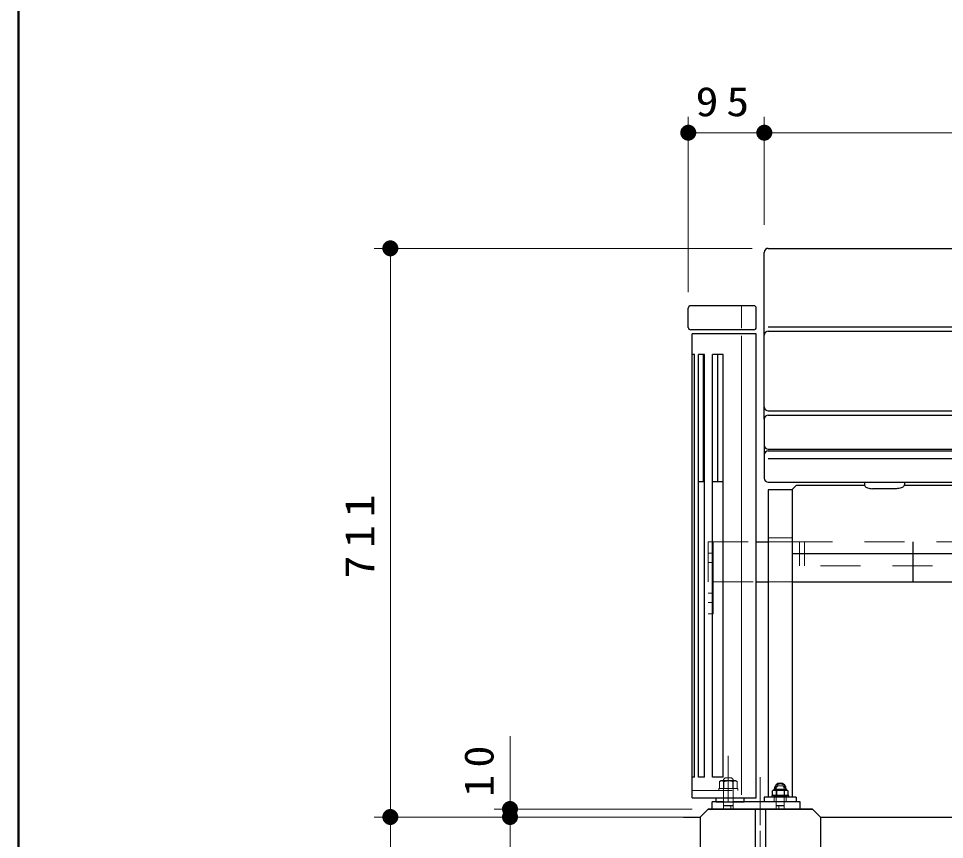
# Model space of a CAD drawing. Units: millimetres on the paper, scale 1:20. Extents: x -365 to 0, y -5 to 257.
# Drawn here: x -365 to -307.2, y 106.8 to 158.1 of the extents above; entities that cross this region are included whole.
import ezdxf

# ---------------------------------------------------------------- set-up
doc = ezdxf.new("R2010")
doc.units = ezdxf.units.MM
doc.linetypes.add('USER1', pattern=[4.5, 2.5, -2])
doc.linetypes.add('USER2', pattern=[6, 3, -1, 1, -1])
doc.layers.add('1_20', color=7, linetype='Continuous', lineweight=25)
doc.layers.add('NAKAMURA図枠', color=7, linetype='Continuous', lineweight=13)
doc.styles.add('ＭＳ ゴシック', font='')
doc.styles.get('ＭＳ ゴシック').set_extended_font_data('MS Gothic')

# ---------------------------------------------------------------- blocks, each defined once
blk = doc.blocks.new('filled_dot')
at = {"color": 0, "linetype": 'Continuous', "lineweight": -2, "const_width": 1.25}
blk.add_lwpolyline([(-0.625, 0, 1), (0.625, 0, 1)], format="xyb", close=True, dxfattribs=at)

msp = doc.modelspace()

# ---------------------------------------------------------------- linework, layer by layer
at = {"layer": '1_20', "lineweight": 13}
for p, q in [((-323.157, 140.962), (-323.157, 151.927)), ((-318.407, 145.163), (-318.407, 151.927)), ((-318.407, 145.163), (-318.407, 151.927)), ((-323.157, 150.927), (-318.407, 150.927)), ((-321.407, 150.927), (-240.407, 150.927)), ((-319.157, 143.701), (-342.771, 143.701)), ((-341.771, 108.162), (-341.771, 143.701)), ((-319.836, 138.702), (-319.836, 140.056)), ((-319.836, 109.544), (-319.836, 138.224)), ((-334.294, 108.162), (-334.294, 113.221)), ((-341.771, 90.162), (-341.771, 111.162)), ((-334.294, 95.162), (-334.294, 111.162)), ((-322.908, 108.662), (-335.294, 108.662)), ((-323.407, 108.162), (-342.771, 108.162)), ((-325.407, 108.162), (-342.771, 108.162)), ((-323.407, 108.162), (-335.294, 108.162)), ((-324.407, 108.162), (-335.294, 108.162))]:
    msp.add_line(p, q, dxfattribs=at)
at = {"layer": '1_20'}
for p, q in [((-318.157, 143.701), (-243.657, 143.701)), ((-318.407, 133.03), (-318.407, 143.451)), ((-319.057, 140.112), (-323.007, 140.112)), ((-323.157, 138.762), (-323.157, 139.962)), ((-318.907, 138.762), (-318.907, 139.962)), ((-319.057, 138.612), (-323.007, 138.612)), ((-318.907, 138.362), (-322.907, 138.362)), ((-322.907, 109.362), (-322.907, 138.362)), ((-318.907, 109.362), (-318.907, 138.362)), ((-318.157, 138.804), (-243.657, 138.804)), ((-318.157, 138.527), (-243.657, 138.527)), ((-322.759, 137.062), (-322.889, 137.062)), ((-322.759, 110.662), (-322.759, 137.062)), ((-322.512, 110.662), (-322.512, 137.062)), ((-322.145, 137.062), (-322.512, 137.062)), ((-322.203, 129.112), (-322.203, 137.062)), ((-322.145, 110.662), (-322.145, 137.062)), ((-321.643, 110.662), (-321.643, 137.062)), ((-320.972, 137.062), (-321.643, 137.062)), ((-321.315, 129.112), (-321.315, 137.062)), ((-320.972, 110.662), (-320.972, 137.062)), ((-318.157, 133.544), (-243.657, 133.544)), ((-318.157, 133.28), (-243.657, 133.28)), ((-318.407, 133.03), (-318.407, 130.788)), ((-318.407, 130.788), (-318.407, 129.331)), ((-318.157, 131.148), (-243.657, 131.148)), ((-318.157, 131.038), (-243.657, 131.038)), ((-318.157, 130.575), (-243.657, 130.575)), ((-322.145, 129.112), (-322.512, 129.112)), ((-320.972, 129.112), (-321.643, 129.112)), ((-318.157, 129.081), (-243.657, 129.081)), ((-312.157, 129.081), (-312.157, 128.93)), ((-309.657, 129.081), (-309.657, 128.93)), ((-318.157, 128.612), (-318.157, 109.412)), ((-316.657, 128.612), (-318.157, 128.612)), ((-316.657, 128.62), (-316.407, 128.87)), ((-316.657, 128.62), (-316.657, 124.82)), ((-316.657, 128.487), (-316.657, 109.412)), ((-312.142, 128.87), (-316.407, 128.87)), ((-310.157, 128.68), (-311.657, 128.68)), ((-282.142, 128.87), (-309.672, 128.87)), ((-318.907, 125.362), (-318.157, 125.362)), ((-316.657, 124.62), (-245.157, 124.62)), ((-322.759, 110.662), (-322.889, 110.662)), ((-322.145, 110.662), (-322.512, 110.662)), ((-320.972, 110.662), (-321.643, 110.662)), ((-322.907, 109.362), (-318.907, 109.362)), ((-321.407, 109.112), (-321.407, 109.362)), ((-319.657, 109.112), (-319.657, 109.362)), ((-316.407, 109.412), (-318.407, 109.412)), ((-318.407, 109.412), (-318.407, 109.112)), ((-317.932, 109.512), (-317.932, 109.412)), ((-316.882, 109.512), (-317.932, 109.512)), ((-316.882, 109.412), (-317.932, 109.412)), ((-317.831, 109.837), (-317.897, 109.799)), ((-317.897, 109.55), (-317.897, 109.799)), ((-317.831, 109.512), (-317.897, 109.55)), ((-317.831, 109.837), (-316.983, 109.837)), ((-317.831, 109.512), (-316.983, 109.512)), ((-317.745, 109.912), (-317.07, 109.912)), ((-317.652, 109.799), (-317.652, 109.55)), ((-317.162, 109.799), (-317.162, 109.55)), ((-316.983, 109.837), (-316.917, 109.799)), ((-316.983, 109.512), (-316.917, 109.55)), ((-316.917, 109.55), (-316.917, 109.799)), ((-316.882, 109.412), (-316.882, 109.512)), ((-316.407, 109.412), (-316.407, 109.112)), ((-321.407, 109.112), (-319.657, 109.112)), ((-316.407, 109.112), (-318.407, 109.112)), ((-321.908, 108.662), (-315.408, 108.662)), ((-318.975, 108.662), (-318.975, 103.23)), ((-318.34, 108.662), (-318.34, 103.23)), ((-323.46, 108.162), (-322.407, 108.162)), ((-322.407, 108.162), (-322.407, 98.162)), ((-314.907, 108.162), (-314.907, 98.162)), ((-314.907, 108.162), (-246.907, 108.162))]:
    msp.add_line(p, q, dxfattribs=at)
at = {"layer": '1_20', "linetype": 'USER1', "lineweight": 13}
for p, q in [((-316.657, 125.612), (-318.157, 125.612)), ((-321.607, 122.862), (-321.607, 125.362)), ((-321.257, 109.937), (-321.257, 109.812)), ((-320.057, 109.937), (-321.257, 109.937)), ((-321.206, 110.38), (-321.107, 110.437)), ((-321.206, 109.937), (-321.206, 110.38)), ((-320.109, 109.937), (-321.206, 109.937)), ((-321.107, 110.437), (-320.207, 110.437)), ((-320.931, 109.937), (-320.931, 110.38)), ((-320.383, 109.937), (-320.383, 110.38)), ((-320.109, 110.38), (-320.207, 110.437)), ((-320.109, 109.937), (-320.109, 110.38)), ((-320.057, 109.812), (-320.057, 109.937)), ((-322.907, 109.812), (-318.907, 109.812)), ((-317.782, 109.412), (-317.782, 109.112)), ((-317.032, 109.412), (-317.032, 109.112))]:
    msp.add_line(p, q, dxfattribs=at)
at = {"layer": '1_20', "color": 4, "linetype": 'USER1', "lineweight": 13}
for p, q in [((-321.907, 125.362), (-321.907, 120.862)), ((-321.907, 125.362), (-318.907, 125.362)), ((-318.157, 125.362), (-316.657, 125.362)), ((-316.657, 125.362), (-280.907, 125.362)), ((-316.207, 125.362), (-316.207, 123.862)), ((-315.907, 125.362), (-315.907, 123.862)), ((-321.607, 124.66), (-321.907, 124.66)), ((-321.607, 124.06), (-321.907, 124.06)), ((-280.907, 123.862), (-316.207, 123.862)), ((-321.607, 122.862), (-321.607, 120.862)), ((-321.607, 122.862), (-318.907, 122.862)), ((-318.157, 122.862), (-316.657, 122.862)), ((-321.607, 122.16), (-321.907, 122.16)), ((-321.607, 121.56), (-321.907, 121.56)), ((-321.907, 120.862), (-321.607, 120.862))]:
    msp.add_line(p, q, dxfattribs=at)
at = {"layer": '1_20', "color": 4}
for p, q in [((-318.907, 125.362), (-318.157, 125.362)), ((-309.132, 125.362), (-309.132, 122.862)), ((-318.907, 122.862), (-318.157, 122.862)), ((-316.657, 122.862), (-280.907, 122.862))]:
    msp.add_line(p, q, dxfattribs=at)
at = {"layer": '1_20', "linetype": 'USER2', "lineweight": 13}
for p, q in [((-320.657, 109.112), (-320.657, 111.988)), ((-318.657, 110.662), (-318.657, 90.162)), ((-318.657, 90.294), (-318.657, 110.487))]:
    msp.add_line(p, q, dxfattribs=at)
at = {"layer": '1_20', "color": 2, "linetype": 'USER1', "lineweight": 13}
for p, q in [((-320.957, 110.512), (-320.857, 110.612)), ((-320.957, 108.712), (-320.957, 110.512)), ((-320.457, 110.612), (-320.857, 110.612)), ((-320.457, 110.612), (-320.357, 110.512)), ((-320.357, 108.712), (-320.357, 110.512)), ((-317.657, 110.012), (-317.557, 110.112)), ((-317.657, 108.712), (-317.657, 110.012)), ((-317.257, 110.112), (-317.557, 110.112)), ((-317.157, 110.012), (-317.257, 110.112)), ((-317.157, 108.712), (-317.157, 110.012))]:
    msp.add_line(p, q, dxfattribs=at)
at = {"layer": '1_20', "color": 2}
for p, q in [((-320.957, 109.112), (-321.657, 109.112)), ((-321.657, 108.662), (-321.657, 109.112)), ((-320.357, 108.862), (-320.957, 108.862)), ((-317.657, 109.112), (-320.357, 109.112)), ((-317.157, 108.862), (-317.657, 108.862)), ((-316.157, 109.112), (-317.157, 109.112)), ((-316.157, 108.662), (-316.157, 109.112)), ((-316.157, 108.662), (-321.657, 108.662))]:
    msp.add_line(p, q, dxfattribs=at)
at = {"layer": '1_20', "color": 2, "lineweight": 13}
for p, q in [((-320.5, 108.662), (-320.5, 108.862)), ((-317.5, 108.662), (-317.5, 108.862))]:
    msp.add_line(p, q, dxfattribs=at)
at = {"layer": '1_20', "color": 70}
for p, q in [((-321.907, 108.662), (-322.407, 108.162)), ((-315.407, 108.662), (-321.907, 108.662)), ((-315.407, 108.662), (-314.907, 108.162))]:
    msp.add_line(p, q, dxfattribs=at)
at = {"layer": '1_20'}
for points in [[(-312.157, 128.93), (-312.151, 128.891), (-312.133, 128.853), (-312.103, 128.817), (-312.062, 128.784), (-312.011, 128.754), (-311.951, 128.728), (-311.884, 128.708), (-311.812, 128.693), (-311.735, 128.684), (-311.657, 128.68)], [(-309.657, 128.93), (-309.663, 128.891), (-309.681, 128.853), (-309.712, 128.817), (-309.752, 128.784), (-309.803, 128.754), (-309.863, 128.728), (-309.93, 128.708), (-310.002, 128.693), (-310.079, 128.684), (-310.157, 128.68)]]:
    msp.add_lwpolyline(points, dxfattribs=at)
for centre, radius, start, end in [((-318.157, 143.451), 0.25, 90, 180), ((-323.007, 139.962), 0.15, 90, 180), ((-319.057, 139.962), 0.15, 0, 90), ((-323.007, 138.762), 0.15, 180, 270), ((-319.057, 138.762), 0.15, 270, 0), ((-318.157, 138.277), 0.25, 90, 180), ((-318.157, 133.794), 0.25, 180, 270), ((-318.157, 133.03), 0.25, 90, 180), ((-318.157, 131.398), 0.25, 180, 270), ((-318.157, 130.788), 0.25, 90, 180), ((-318.157, 129.331), 0.25, 180, 270), ((-317.407, 109.912), 0.375, 360, 179.99999), ((-317.831, 109.394), 0.443, 66.13492, 89.99998), ((-317.831, 109.955), 0.443, 270, 293.86506), ((-317.745, 109.837), 0.075, 90, 180), ((-317.407, 109.026), 0.811, 72.41192, 107.58805), ((-317.407, 110.323), 0.811, 252.41193, 287.58806), ((-316.983, 109.394), 0.443, 90.00004, 113.86505), ((-316.983, 109.955), 0.443, 246.13494, 269.99997), ((-317.07, 109.837), 0.075, 0, 90)]:
    msp.add_arc(centre, radius, start, end, dxfattribs=at)
at = {"layer": '1_20', "linetype": 'USER1', "lineweight": 13}
for centre, radius, start, end in [((-321.069, 110.18), 0.243, 55.61586, 124.38414), ((-320.657, 109.515), 0.908, 72.41211, 107.58789), ((-320.246, 110.18), 0.243, 55.61586, 124.38414), ((-317.407, 109.912), 0.325, 360, 179.99999)]:
    msp.add_arc(centre, radius, start, end, dxfattribs=at)
at = {"layer": 'NAKAMURA図枠', "lineweight": 50}
msp.add_line((-365, 257), (-365, 0), dxfattribs=at)

# ---------------------------------------------------------------- block references
at = {"layer": '1_20', "lineweight": 13, "xscale": 0.4, "yscale": 0.4}
msp.add_blockref('filled_dot', (-323.157, 150.927), dxfattribs=at)
for p, rotation in [((-318.407, 150.927), 180), ((-318.407, 150.927), 180), ((-341.771, 143.701), 270), ((-334.294, 108.662), 270), ((-341.771, 108.162), 90), ((-341.771, 108.162), 90), ((-334.294, 108.162), 90), ((-334.294, 108.162), 90)]:
    msp.add_blockref('filled_dot', p, dxfattribs=dict(at, rotation=rotation))

# ---------------------------------------------------------------- texts
at = {"layer": '1_20', "insert": (-320.782, 151.927), "char_height": 1.833, "attachment_point": 8, "style": 'ＭＳ ゴシック'}
msp.add_mtext('\\T1.34;\\W1.15;95', dxfattribs=at)
at = {"layer": '1_20', "char_height": 1.833, "attachment_point": 8, "rotation": 90, "style": 'ＭＳ ゴシック'}
for s, insert in [('\\T1.33;\\W1.15;711', (-342.771, 125.932)), ('\\T1.34;\\W1.1;10', (-335.294, 111.252))]:
    msp.add_mtext(s, dxfattribs=dict(at, insert=insert))

doc.saveas('drawing.dxf')
